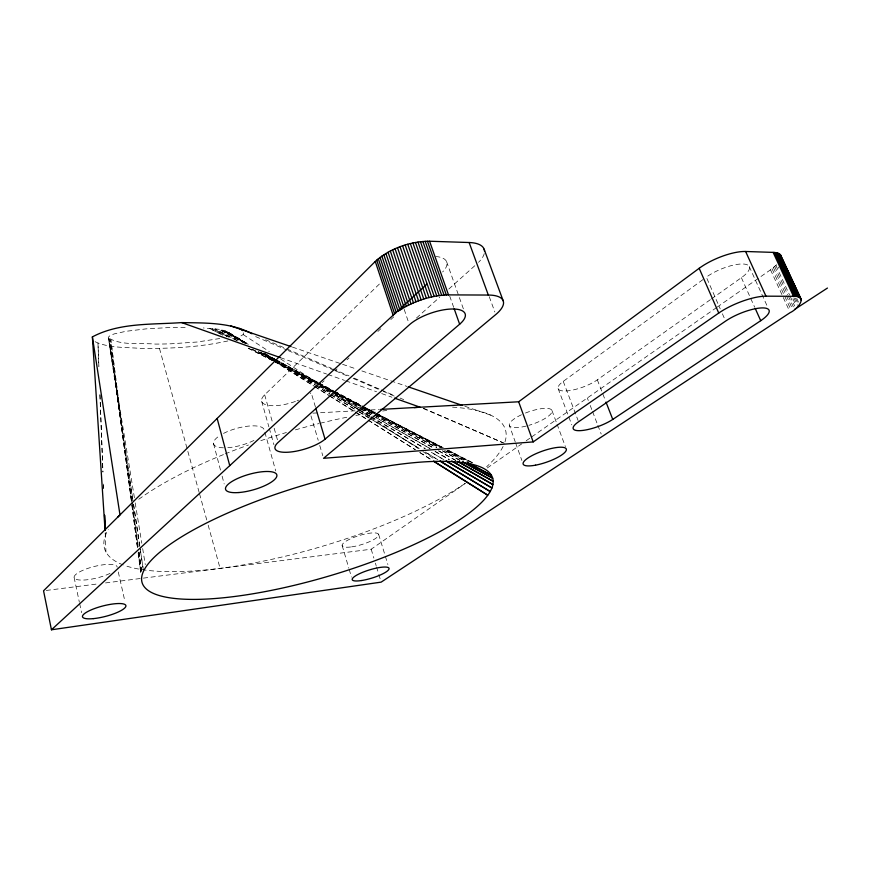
<?xml version="1.0" encoding="UTF-8"?>
<svg xmlns="http://www.w3.org/2000/svg" width="871" height="871" viewBox="0 0 871 871"><rect width="100%" height="100%" fill="white"/><g stroke="black" fill="none" stroke-linecap="round" stroke-linejoin="round"><path stroke-width="0.65" stroke-dasharray="4.36 3.27" d="M134.406 497.7L108.287 337.284L110.018 335.596L114.155 333.92L125.87 331.318L146.056 328.879L169.703 327.54A233.526 83.583 -13 0 1 185.49 327.354L188.016 327.387M234.049 338.993L237.739 337.817L243.161 334.562L243.597 332.428M295.411 401.422A27.545 9.723 -16.4 0 1 267.441 405.178A27.545 9.723 -16.4 0 1 264.664 394.813L379.941 283.51M717.225 307.093L770.519 269.803L777.008 264.468L778.707 268.148M322.118 382.663L324.11 380.834M335.063 370.774L337.044 368.945M347.006 359.81L348.988 357.981M377.862 331.47L380.845 328.726M390.796 319.592L393.779 316.848M416.447 318.046L439.724 297.174M448.826 289.02L476.154 264.523M710.355 299.689L597.321 379.832A23.778 7.055 -20.2 0 1 565.845 390.981A23.778 7.055 -20.2 0 1 563.254 381.367L704.138 278.731M711.465 298.905L741.384 277.686A27.317 8.677 -22.7 0 0 742.528 263.989A27.317 8.677 -22.7 0 0 706.327 277.13L720.241 308.889M105.543 582.928L371.188 549.22L465.092 483.525M487.292 467.977L521.751 443.872M526.193 440.759L530.646 437.656M531.756 436.872L716.114 307.877M226.395 336.456L229.443 333.811C223.052 327.572 211.697 329.467 203.346 327.921M219.775 338.525L197.281 342.009L171.195 343.784A296.26 143.214 -16.8 0 1 155.593 344.089C140.187 342.717 121.798 346.016 108.254 337.828M227.908 340.931C199.219 347.333 169.66 348.705 140.34 348.389C125.152 347.115 108.712 348.215 94.667 341.508M46.25 590.451L97.454 583.951M312.929 413.148L354.998 410.829M363.142 410.383L379.429 409.479M292.406 347.083L341.301 363.86M342.597 364.307L356.751 369.162M361.89 370.926L406.931 386.386M464.842 406.256L490.569 415.097M280.408 357.633L326.56 374.007M327.834 374.465L344.502 380.377M345.787 380.834L376.555 391.754M381.683 393.572L391.939 397.22M255.649 336.609L286.907 350.022M288.149 350.567L334.41 370.415M335.662 370.948L348.171 376.316M353.169 378.46L381.923 390.796M383.175 391.329L394.421 396.163M423.186 408.499L504.451 443.372M265.699 339.734L331.601 368.346M332.842 368.879L349.01 375.902M353.985 378.058L380.094 389.391M381.346 389.936L395.02 395.87M399.996 398.025L403.73 399.647M423.622 408.281L503.209 442.827M248.268 348.171L272.492 360.54M273.701 361.16L331.84 390.839M336.685 393.311L360.91 405.668M362.118 406.289L374.225 412.473M379.07 414.944L443.263 447.716M448.108 450.187L472.332 462.555M248.257 348.215L274.888 361.846M276.107 362.467L334.214 392.211M335.433 392.832L363.272 407.084M364.481 407.704L376.588 413.899M377.807 414.52L441.967 447.356M448.021 450.459L472.234 462.849L448.086 450.318M229.269 337.404L212.339 328.672L229.215 337.436M252.231 349.26L273.995 360.485M275.203 361.106L316.304 382.315M317.512 382.946L333.234 391.057M334.442 391.678L359.832 404.775M364.666 407.269L375.543 412.887M376.751 413.507L442.033 447.204M252.111 349.336L276.216 361.857M277.414 362.488L331.644 390.665L277.49 362.064M336.467 393.169L362.978 406.942M364.187 407.574L377.437 414.454M378.645 415.086L441.314 447.65M447.335 450.775L467.825 461.423M237.859 340.953L214.974 328.977L237.816 341.062M258.328 351.666L273.984 359.865M275.182 360.496L317.327 382.554M318.536 383.186L332.983 390.752M334.181 391.384L360.681 405.255M361.879 405.875L375.129 412.81M376.326 413.442L441.347 447.487M447.367 450.634L467.847 461.347M258.262 351.884L276.292 361.432M336.402 393.257L360.442 405.984M365.254 408.521L438.592 447.346M444.602 450.525L463.84 460.705M244.805 343.152L219.655 329.674L243.499 342.641M266.352 354.704L317.85 382.293M319.047 382.935L333.419 390.633M334.616 391.275L360.964 405.396M362.162 406.038L374.127 412.451M378.918 415.021L439.997 447.748M445.985 450.96L466.344 461.87M263.771 353.67L274.496 359.505M275.693 360.159L331.731 390.644M336.5 393.235L360.344 406.213M361.541 406.866L374.65 413.997M375.847 414.64L436.654 447.727M442.61 450.971L460.498 460.694M264.653 353.55L274.202 358.776M275.399 359.429L317.186 382.271M318.383 382.924L332.711 390.752M333.898 391.406L360.169 405.766M364.938 408.379L374.497 413.594M375.684 414.248L436.578 447.542M442.544 450.797L460.454 460.596M245.382 343.261L221.67 330.055L245.557 343.109L228.333 332.287M264.349 353.833L273.832 359.113M275.018 359.777L316.511 382.881M317.697 383.545L331.916 391.471M333.103 392.124L360.365 407.312M361.552 407.976L373.409 414.585M374.595 415.238L433.867 448.26M438.603 450.906L456.382 460.803M248.311 344.361L223.477 330.468L245.818 343.25M264.871 353.615L274.332 358.906M275.508 359.571L316.913 382.717M318.089 383.382L332.287 391.319M333.462 391.983L360.67 407.193M361.857 407.857L373.681 414.465M374.868 415.129L432.811 447.542M438.734 450.851L456.469 460.77M264.642 354.007L274.049 359.396M275.225 360.061L315.226 382.935M319.929 385.624L330.512 391.689M335.215 394.378L358.743 407.835M359.919 408.499L371.688 415.227M372.864 415.903L430.503 448.87M435.206 451.559L449.316 459.627M246.275 343.076L225.045 330.893L246.101 343.294M267.517 355.259L274.594 359.32M275.769 359.995L315.879 383.011M320.604 385.711L331.22 391.808M332.395 392.483L359.527 408.042M360.714 408.728L371.329 414.814M376.043 417.525L430.318 448.652M435.032 451.363L449.196 459.485M263.652 353.626L274.191 359.821M275.356 360.507L316.315 384.623M317.48 385.309L330.349 392.886M331.524 393.572L358.438 409.414M359.603 410.099L370.131 416.305M371.307 416.991L425.135 448.674M443.851 459.692L430.982 452.114L443.883 459.648M246.264 343.065L226.384 331.339L244.969 342.63M264.969 354.105L274.321 359.625M275.497 360.311L315.248 383.773M319.929 386.528L330.457 392.734M335.128 395.499L358.514 409.294M359.69 409.98L370.208 416.186M371.384 416.882L425.179 448.609M246.068 343.109L227.483 331.807L244.751 342.651M263.499 353.713L273.962 360.071M275.127 360.779L314.638 384.797M315.803 385.505L329.739 393.986M330.904 394.694L356.468 410.23M369.26 418.004L357.633 410.938L369.282 418.113M419.223 448.391L370.415 418.711L419.245 448.456M261.235 352.505L274.017 360.267M275.182 360.975L314.681 384.96M315.835 385.668L329.782 394.128M330.947 394.835L356.5 410.361M260.875 352.766L273.538 360.725M274.692 361.443L313.843 386.016M314.997 386.746L328.813 395.423M329.967 396.142L354.149 411.319M355.292 412.037L366.811 419.267M367.965 419.996L415.173 449.632M419.778 452.517L431.297 459.746M260.473 352.472L273.102 360.398M274.245 361.117L313.266 385.624M314.42 386.343L328.193 394.988M329.336 395.706L354.584 411.569M355.738 412.288L367.214 419.495M368.357 420.214L415.413 449.763M420.007 452.648L430.339 459.137M243.161 334.562L269.324 351.601M280.702 359.004L317.109 382.707M318.242 383.447L330.751 391.591M335.302 394.552L358.057 409.359M359.19 410.099L369.435 416.774M370.567 417.514L418.352 448.619M422.903 451.581L435.413 459.725M796.725 298.394L798.446 302.095M795.397 298.111L798.25 304.262M793.938 297.849L797.357 305.22M792.926 298.851L795.778 304.981M775.919 265.513L789.54 294.953M790.106 296.184L794.646 305.993M774.722 266.58L787.743 294.768M788.309 295.988L793.971 308.247M773.415 267.647L785.849 294.583M786.415 295.813L792.066 308.051M772.022 268.725L790.628 309.096M770.519 269.803L789.093 310.141M749.234 266.504L767.351 306.44M741.384 277.686L750.225 297.349M750.78 298.568L754.645 307.169M722.386 313.778L724.52 318.655M597.321 379.832L605.519 400.867M587.326 397.993L588.284 400.475M590.2 405.44L592.106 410.415M592.585 411.656L597.364 424.079M597.844 425.331L601.186 434.03M563.254 381.367L578.094 420.508M558.115 388.553L571.768 424.819M551.974 410.524L556.602 422.968M557.059 424.21L565.388 446.594M489.262 296.717L494.848 311.992M521.457 414.77A22.57 6.456 -19.3 0 0 509.404 425.549L515.218 441.793M515.654 443.045L521.881 460.476M446.573 261.616L463.677 309.695M449.697 296.031L453.769 307.561M404.198 309.401L408.521 322.237M378.656 534.424L387.878 564.528M371.188 549.22L373.866 558.082M375.401 563.145L376.163 565.682M376.544 566.945L378.46 573.27M378.841 574.533L380.758 580.87M315.411 406.909L311.165 392.712A27.545 9.723 -16.4 0 1 310.272 393.496M310.969 415.87L318.22 440.301M319.744 445.44L322.793 455.729M342.161 545.54L348.846 568.219M349.217 569.482L351.438 577.048M264.664 394.813L272.699 423.099M274.158 428.249L277.446 439.822M261.67 401.346L268.878 426.855M269.237 428.14L273.93 444.722M264.871 432.288L275.715 470.917M159.469 348.411L199.165 492.453M199.524 493.759L206.743 519.943M208.18 525.18L220.091 568.393M213.547 443.698L220.744 470.971M222.116 476.165L224.174 483.949M118.293 571.997L124.999 601.719M74.1 577.429L79.359 602.231M79.642 603.538L81.58 612.683M135.201 502.905L141.799 543.221M142.659 548.534L145.283 564.637M108.494 338.373L133.263 502.981M133.459 504.32L140.307 549.819M140.503 551.158L143.323 569.895M132.751 498.713L109.006 338.895L132.174 503.841M133.546 504.08L139.937 547.053M140.133 548.392L142.931 567.195M132.359 505.18L138.195 546.759M138.957 552.116L141.962 573.575M131.978 500.901L109.79 339.407L131.586 503.198M132.163 502.251L138.271 546.661M139.012 552.04L141.603 570.886M131.761 504.538L137.487 547.5M138.195 552.867L140.873 573.009L138.293 552.78M131.51 500.237L110.835 339.897L131.837 503.71M132.207 505.615L137.596 547.391M132.011 505.06L137.52 548.022M138.206 553.39L140.623 572.193M105.217 532.802L105.391 535.513L105.293 532.802M99.958 394.759L102.941 471.897M103.409 484.08L103.616 489.491M99.947 394.824L102.898 472.06M103.42 485.615L103.529 488.326M105.239 533.041L105.957 552.018M503.09 446.464A209.073 59.664 -16.5 0 1 486.639 466.747M465.375 483.285A209.073 59.664 -16.5 0 1 124.357 565.344M123.257 564.941A209.073 59.664 -16.5 0 1 108.309 529.405M138.761 499.257A209.073 59.664 -16.5 0 1 223.956 454.379M225.219 453.867A209.073 59.664 -16.5 0 1 248.431 445.005M260.832 440.661A209.073 59.664 -16.5 0 1 286.385 432.506M295.4 429.871A209.073 59.664 -16.5 0 1 318.873 423.6M320.201 423.262A209.073 59.664 -16.5 0 1 346.8 417.253M355.912 415.456A209.073 59.664 -16.5 0 1 375.728 412.037M382.652 411.014A209.073 59.664 -16.5 0 1 386.757 410.448M452.55 407.16A209.073 59.664 -16.5 0 1 504.962 441.935M110.007 573.401A22.167 5.89 -14.1 0 1 76.604 579.498A22.167 5.89 -14.1 0 1 90.399 567.565A22.167 5.89 -14.1 0 1 117.182 567.206M484.254 253.559A39.522 15.928 -19.7 0 1 478.538 262.323M435.685 256.531A31.563 12.76 -19.1 0 1 442.62 271.948M298.622 400.159A27.545 9.723 -16.4 0 1 297.033 400.802M525.463 413.028A22.57 6.456 -19.3 0 1 551.996 410.622A22.57 6.456 -19.3 0 1 528.871 425.342M526.138 426.082A22.57 6.456 -19.3 0 1 509.404 425.549M223.531 433.41A26.25 8.743 -15.6 0 1 250.51 425.941A26.25 8.743 -15.6 0 1 264.261 430.862M253.918 440.421A26.25 8.743 -15.6 0 1 227.603 447.705M223.422 447.814A26.25 8.743 -15.6 0 1 219.83 435.544M222.834 335.193L209.519 328.389L222.834 335.204M437.819 459.692L425.037 451.918L437.83 459.736M98.869 366.332L97.977 343.326L98.859 366.364M351.634 546.868A19.075 4.671 -17.1 0 0 378.722 534.718A19.075 4.671 -17.1 0 0 350.948 538.616A19.075 4.671 -17.1 0 0 351.634 546.868"/><path stroke-width="1.31" d="M469.131 242.519L488.326 295.051A40.197 14.72 -19.5 0 1 495.773 314.54L323.555 458.298L533.194 441.902L718.749 313.059A35.265 10.332 -22.3 0 1 765.957 296.173L793.481 296.292C809.126 295.715 797.041 309.641 790.215 312.591L381.139 582.133L51.443 629.787L43.55 590.799L375.27 261.463C389.947 248.322 410.001 241.419 429.588 241.234L469.131 242.519A39.522 15.928 -19.7 0 1 484.516 251.294M426.866 284.175L51.443 629.787M459.638 324.219A32.096 11.791 -18.9 0 0 452.256 308.998A32.096 11.791 -18.9 0 0 409.381 324.807L278.176 442.392A27.948 8.95 -16.5 0 0 288.573 452.191A27.948 8.95 -16.5 0 0 325.046 439.18L459.638 324.219L454.216 308.846M380.779 409.403L518.648 401.781L699.173 268.301A34.764 11.236 -22.8 0 1 745.62 251.49L773.121 252.383C776.203 252.47 781.026 253.178 781.233 257.065M488.326 295.051L448.5 294.888C430.612 295.367 412.898 301.388 398.047 311.295L380.017 257.391M612.759 419.419L760.721 320.691A27.709 7.981 -22.2 0 0 762.375 307.909A27.709 7.981 -22.2 0 0 725.597 321.105L578.573 421.771A24.083 6.467 -19.9 0 0 580.848 430.612A24.083 6.467 -19.9 0 0 612.759 419.419L605.998 402.097M794.548 309.466L827.45 288.051M105.032 530.091L92.38 336.903C119.294 322.499 151.99 324.72 181.691 322.597C205.382 323.054 230.521 322.183 252.013 333.789M230.641 325.885L291.121 346.636M408.216 386.833L462.261 405.374M181.691 322.597L280.408 357.633M394.498 398.123L420.138 407.225A209.073 59.664 -16.5 0 0 414.095 407.606M467.444 462.621L491.484 475.348L468.729 463.154M462.882 462L492.692 478.212A182.91 47.099 -16.6 0 1 240.581 595.688A182.91 47.099 -16.6 0 1 218.806 517.058A182.91 47.099 -16.6 0 1 492.692 478.212L462.839 461.891M457.569 461.467L493.138 481.282L457.656 461.434M451.668 460.977L492.844 484.526L452.735 461.51M433.595 461.195L487.716 495.164L433.78 461.292M239.579 328.4L242.759 330.61M780.601 255.029L801.385 299.755M780.122 254.463L800.416 298.034M781.799 258.273L801.429 300.441M779.501 253.951L799.818 297.588M787.896 272.296L790.128 277.109M778.75 253.515L799.077 297.196M777.868 253.145L798.217 296.88M776.856 252.851L797.215 296.63M775.734 252.623L796.094 296.445M774.482 252.47L794.842 296.325M773.121 252.383L793.481 296.292M745.62 251.49L765.957 296.173M755.19 308.399L760.721 320.691M699.173 268.301L718.749 313.059M484.124 249.226L503.231 300.93M518.648 401.781L533.194 441.902M429.588 241.234L448.5 294.888M427.421 241.213L446.322 294.931M425.168 241.278L444.047 295.051M422.838 241.441L441.684 295.258M420.432 241.692L439.256 295.563M417.971 242.04L436.763 295.944M415.456 242.465L434.215 296.412M412.908 242.987L431.635 296.967M410.339 243.586L429.022 297.599M407.759 244.272L426.398 298.307M405.178 245.034L423.774 299.091M402.598 245.872L421.15 299.94M400.05 246.787L418.559 300.854M397.535 247.767L415.99 301.834M395.075 248.801L413.475 302.868M392.658 249.901L411.014 303.957M390.317 251.055L408.619 305.1M388.063 252.252L406.3 306.276M385.897 253.483L404.079 307.496M383.817 254.757L401.956 308.737M381.857 256.063L399.941 310.011M378.297 258.741L396.272 312.602M376.718 260.102L394.639 313.908M375.27 261.463L393.148 315.226M315.792 408.205L325.046 439.18M217.151 418.45L229.748 465.637M92.38 336.903L119.991 514.903A209.073 59.664 -16.5 0 0 117.737 517.211M104.607 515.207L104.977 524.68M104.564 515.425L105.13 530.33M491.832 487.934L446.192 461.075L491.832 487.934M490.112 491.484L440.138 461.107L490.112 491.484M238.937 492.529A26.62 8.035 -15.8 0 0 276.902 475.305A26.62 8.035 -15.8 0 0 237.761 478.419A26.62 8.035 -15.8 0 0 238.937 492.529M361.628 580.522A19.271 4.268 -17.1 0 0 389.087 568.567A19.271 4.268 -17.1 0 0 361.171 572.944A19.271 4.268 -17.1 0 0 361.628 580.522M93.219 618.639A22.428 5.389 -14.5 0 0 125.925 605.944A22.428 5.389 -14.5 0 0 93.339 609.003A22.428 5.389 -14.5 0 0 93.219 618.639M535.556 465.168A22.842 5.912 -19.2 0 0 566.313 449.088A22.842 5.912 -19.2 0 0 532.333 455.446A22.842 5.912 -19.2 0 0 535.556 465.168"/></g></svg>
